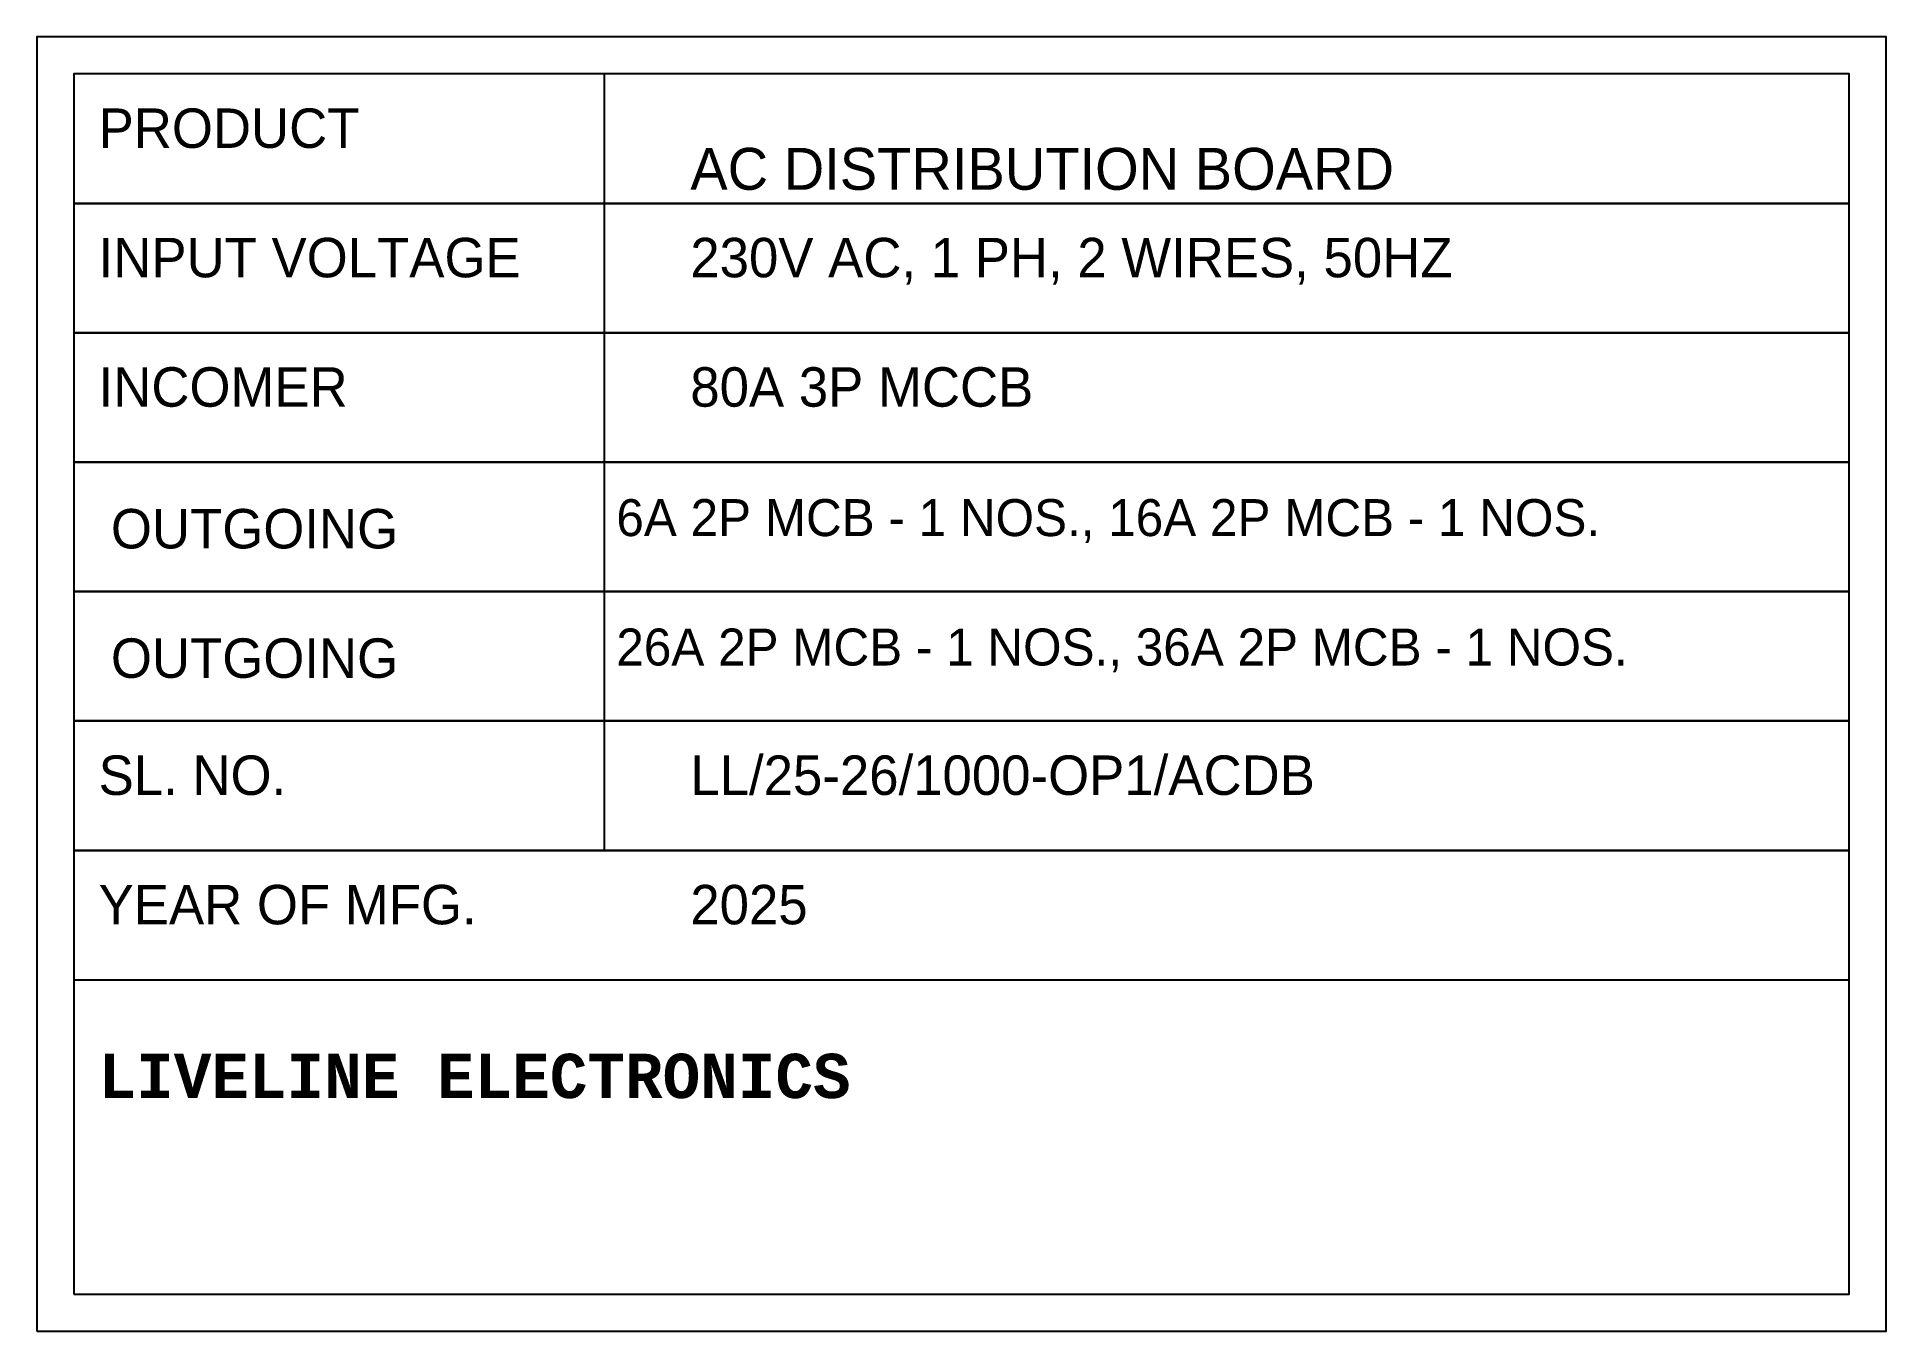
# Model space of a CAD drawing. Extents: x 100 to 250, y 100 to 205.
import ezdxf

# ---------------------------------------------------------------- set-up
doc = ezdxf.new("R2010")
doc.units = 0
doc.header["$LTSCALE"] = 4
doc.header["$MEASUREMENT"] = 0
doc.layers.get('0').update_dxf_attribs({"linetype": 'CONTINUOUS'})
doc.styles.add('STYLE1', font='GOTHIC.TTF', dxfattribs={"height": 30})

msp = doc.modelspace()

# ---------------------------------------------------------------- linework, layer by layer
for p, q in [((146, 202), (146, 139)), ((103, 128.5), (247, 128.5))]:
    msp.add_line(p, q)
for points in [[(100, 100), (250, 100), (250, 205), (100, 205), (100, 100)], [(103, 103), (247, 103), (247, 202), (103, 202), (103, 103)], [(103, 191.5), (247, 191.5), (247, 202), (103, 202), (103, 191.5)], [(103, 181), (247, 181), (247, 191.5), (103, 191.5), (103, 181)], [(103, 170.5), (247, 170.5), (247, 181), (103, 181), (103, 170.5)], [(103, 160), (247, 160), (247, 170.5), (103, 170.5), (103, 160)], [(103, 149.5), (247, 149.5), (247, 160), (103, 160), (103, 149.5)], [(103, 139), (247, 139), (247, 149.5), (103, 149.5), (103, 139)], [(103, 128.5), (247, 128.5), (247, 139), (103, 139), (103, 128.5)]]:
    msp.add_lwpolyline(points, close=True)

# ---------------------------------------------------------------- texts
at = {"style": 'STYLE1'}
for s, p in [('PRODUCT', (105, 196)), ('INPUT VOLTAGE', (105, 185.5)), ('230V AC, 1 PH, 2 WIRES, 50HZ', (153, 185.5)), ('INCOMER', (105, 175)), ('80A 3P MCCB', (153, 175)), ('OUTGOING', (106, 163.5)), ('OUTGOING', (106, 153)), ('SL. NO.', (105, 143.5)), ('LL/25-26/1000-OP1/ACDB', (153, 143.5)), ('YEAR OF MFG.', (105, 133)), ('2025', (153, 133))]:
    msp.add_text(s, height=3.2, dxfattribs=at).set_placement(p)
at = {"attachment_point": 1, "style": 'STYLE1'}
for s, insert, char_height, width in [('AC DISTRIBUTION BOARD', (153, 196), 3.4, 94), ('6A 2P MCB - 1 NOS., 16A 2P MCB - 1 NOS.', (147, 167.5), 3, 108), ('26A 2P MCB - 1 NOS., 36A 2P MCB - 1 NOS.', (147, 157), 3, 108), ('\\fConsolas|b1;LIVELINE ELECTRONICS', (105, 122.5), 3.6, 160)]:
    msp.add_mtext(s, dxfattribs=dict(at, insert=insert, char_height=char_height, width=width))

doc.saveas('drawing.dxf')
